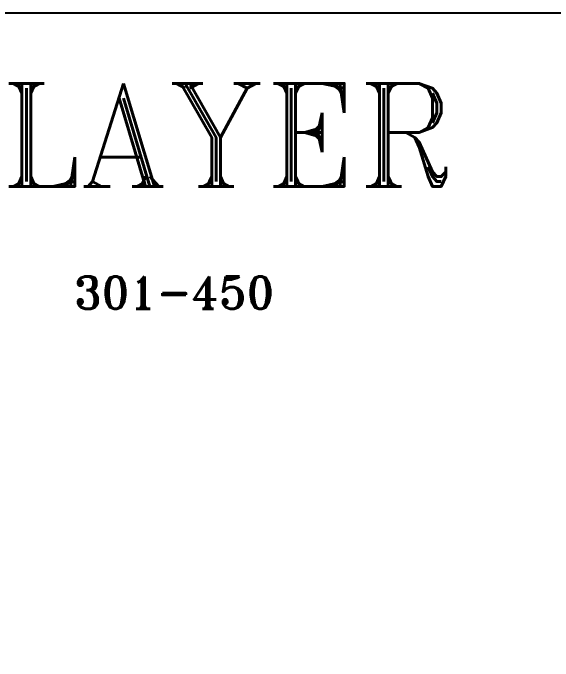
# Model space of a CAD drawing. Extents: x 660761725 to 1323371458, y 2734871439 to 5470067957.
# Drawn here: x 661573636 to 661615585, y 2735074657 to 2735124965 of the extents above; entities that cross this region are included whole.
import ezdxf
from ezdxf.enums import TextEntityAlignment as Align

# ---------------------------------------------------------------- set-up
doc = ezdxf.new("R2010")
doc.units = 0
doc.linetypes.add('AXES', pattern=[1.95, 1.2, -0.25, 0.25, -0.25])
doc.layers.add('A-FLOR-PATT', color=7, linetype='Continuous', lineweight=15)
doc.layers.add('S-AXIS', color=20, linetype='AXES')
doc.layers.add('S-TXT', color=3, linetype='Continuous')
doc.styles.add('ROMANT', font='romant')

# ---------------------------------------------------------------- blocks, each defined once
blk = doc.blocks.new('I am… Atomic.')
at = {"layer": 'A-FLOR-PATT', "transparency": 33554600}
h = blk.add_hatch(dxfattribs=at)
h.set_pattern_fill('ANSI31', color=8, scale=50, angle=30, style=0)
edge = h.paths.add_edge_path()
edge.add_line((662389968, 2734579123), (662390008, 2734579503))
edge.add_line((662342115, 2734544593), (662390008, 2734579503))
edge.add_line((662363196, 2734559608), (662389968, 2734579123))
edge.add_line((662362418, 2734559041), (662363720, 2734559990))
edge.add_line((662346720, 2734547599), (662362784, 2734559308))
edge.add_line((662345822, 2734546943), (662347578, 2734548224))
edge.add_line((662342293, 2734544371), (662346307, 2734547298))
edge.add_line((662325865, 2734528371), (662342115, 2734544593))
edge.add_line((662340491, 2734542572), (662342150, 2734544229))
edge.add_line((662339422, 2734541505), (662341320, 2734543400))
edge.add_line((662336598, 2734538686), (662340137, 2734542219))
edge.add_line((662332706, 2734534801), (662336244, 2734538332))
edge.add_line((662332253, 2734534348), (662332783, 2734534877))
edge.add_line((662326312, 2734528418), (662332352, 2734534447))
edge.add_line((662325865, 2734528371), (662326312, 2734528418))
h = blk.add_hatch(dxfattribs=at)
h.set_pattern_fill('ANSI31', color=8, scale=50, angle=30, style=0)
edge = h.paths.add_edge_path()
edge.add_line((662389968, 2734579123), (662390008, 2734579503))
edge.add_line((662390179, 2734578973), (662393574, 2734576559))
edge.add_line((662390390, 2734578823), (662389968, 2734579123))
edge.add_line((662401600, 2734571260), (662390008, 2734579503))
edge.add_line((662401045, 2734570742), (662400997, 2734571281))
edge.add_line((662400997, 2734571281), (662391834, 2734577796))
edge.add_line((662401632, 2734570910), (662401600, 2734571260))
edge.add_line((662398386, 2734568087), (662401045, 2734570742))
edge.add_line((662378066, 2734545768), (662383150, 2734551353))
edge.add_line((662383150, 2734551353), (662388235, 2734556938))
edge.add_line((662388235, 2734556938), (662393319, 2734562522))
edge.add_line((662393319, 2734562522), (662398404, 2734568107))
edge.add_line((662377177, 2734544792), (662378390, 2734546124))
edge.add_line((662345220, 2734509691), (662350638, 2734515642))
edge.add_line((662350638, 2734515642), (662356056, 2734521594))
edge.add_line((662356056, 2734521594), (662361474, 2734527545))
edge.add_line((662361474, 2734527545), (662366893, 2734533496))
edge.add_line((662366893, 2734533496), (662372311, 2734539447))
edge.add_line((662372311, 2734539447), (662377729, 2734545399))
edge.add_line((662345268, 2734509156), (662400082, 2734569363))
edge.add_line((662401419, 2734570691), (662400941, 2734570214))
edge.add_line((662400082, 2734569363), (662401632, 2734570910))

msp = doc.modelspace()

# ---------------------------------------------------------------- linework, layer by layer
msp.add_lwpolyline([(661547834.82601976, 2735124964.67800617), (661694111.94246876, 2735124964.67800617), (661694111.94246876, 2734979887.02259302), (661547834.82601976, 2734979887.02259302)], close=True)

# ---------------------------------------------------------------- block references
at = {"layer": 'S-AXIS'}
msp.add_blockref('I am… Atomic.', (-745106.91183269, 503695.42974043), dxfattribs=at)

# ---------------------------------------------------------------- texts
at = {"layer": 'S-TXT', "color": 7, "style": 'ROMANT'}
for s, height, p in [('T1 LAYER', 8000.00000163, (661553418.78020215, 2735109095.50020981)), ('301-450', 2500.000000509, (661578387.62473965, 2735101260.20076704))]:
    msp.add_text(s, height=height, dxfattribs=at).set_placement(p, align=Align.BOTTOM_LEFT)

doc.saveas('drawing.dxf')
